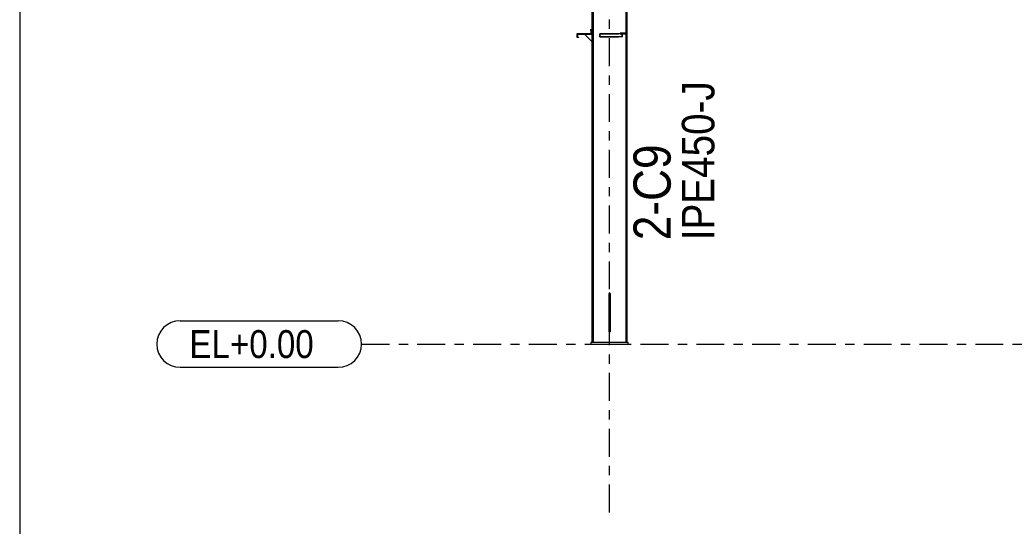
# Model space of a CAD drawing. Header units: millimetres. Extents: x -94 to 729, y -75 to 499.
# Drawn here: x -91.2 to 15.7, y 163.2 to 217.7 of the extents above; entities that cross this region are included whole.
import ezdxf

# ---------------------------------------------------------------- set-up
doc = ezdxf.new("R2010")
doc.units = ezdxf.units.MM
for name, pattern in [('XKITLINE00', [0]), ('XKITLINE02', [4, 2, -2]), ('XKITLINE03', [6, 3, -1, 1, -1])]:
    doc.linetypes.add(name, pattern=pattern)
for name, color, linetype, lineweight in [('DrawingSheet', 5, 'Continuous', 0), ('Part', 2, 'Continuous', 0), ('PartMark', 7, 'Continuous', 0), ('S-grid', 1, 'Continuous', 0)]:
    doc.layers.add(name, color=color, linetype=linetype, lineweight=lineweight)
doc.styles.add('ARIAL', font='ARIAL.TTF')

# ---------------------------------------------------------------- blocks, each defined once
blk = doc.blocks.new('*A197')
at = {"layer": 'Part'}
blk.add_hatch(color=3, dxfattribs=at).paths.add_polyline_path([(-29.91, 216.58), (-29.91, 216.59), (-29.79, 216.59), (-29.79, 216.18), (-31.29, 216.18), (-31.29, 215.79), (-31.18, 215.79), (-31.18, 215.77), (-31.31, 215.77), (-31.31, 216.19), (-29.8, 216.19), (-29.8, 216.58)], flags=17)
blk = doc.blocks.new('*A199')
at = {"layer": 'Part'}
blk.add_hatch(color=3, dxfattribs=at).paths.add_polyline_path([(-27.83, 188.32), (-27.77, 188.29), (-27.75, 188.2), (-27.77, 188.11), (-27.83, 188.07), (-27.89, 188.11), (-27.91, 188.2), (-27.89, 188.29)], flags=17)
blk = doc.blocks.new('*A200')
at = {"layer": 'Part'}
blk.add_hatch(color=3, dxfattribs=at).paths.add_polyline_path([(-29.91, 216.58), (-29.91, 216.59), (-29.79, 216.59), (-29.79, 216.18), (-31.29, 216.18), (-31.29, 215.79), (-31.18, 215.79), (-31.18, 215.77), (-31.31, 215.77), (-31.31, 216.19), (-29.8, 216.19), (-29.8, 216.58)], flags=17)
blk = doc.blocks.new('*A202')
at = {"layer": 'Part'}
blk.add_hatch(color=3, dxfattribs=at).paths.add_polyline_path([(-28.86, 215.84), (-28.86, 216.18), (-28.42, 216.18), (-28.42, 216.16), (-28.84, 216.16), (-28.84, 215.84)], flags=17)
blk = doc.blocks.new('*A546')
at = {"layer": 'DrawingSheet', "color": 5, "linetype": 'XKITLINE00', "lineweight": 0}
blk.add_line((-91.23, 499.3), (-91.23, -74.7), dxfattribs=at)
blk = doc.blocks.new('*A1139')
at = {"layer": 'S-grid', "color": 1, "linetype": 'XKITLINE03', "lineweight": 0}
blk.add_line((-54.5, 182.8), (599.84, 182.8), dxfattribs=at)
at = {"layer": 'S-grid', "color": 3, "style": 'ARIAL', "width": 0.85}
blk.add_text('EL+0.00', height=3, dxfattribs=at).set_placement((-73.01, 181.3))
blk = doc.blocks.new('*A1225')
at = {"layer": 'S-grid', "color": 1, "linetype": 'XKITLINE03', "lineweight": 0}
blk.add_line((-27.83, 164.69), (-27.83, 258.21), dxfattribs=at)
blk = doc.blocks.new('*A1228')
at = {"layer": 'Part', "color": 2, "linetype": 'XKITLINE00', "lineweight": 0}
for p, q in [((-29.71, 182.97), (-29.71, 257.6)), ((-29.59, 257.51), (-29.59, 254.48)), ((-26.07, 254.73), (-26.07, 254.48)), ((-25.96, 254.64), (-25.96, 248.68)), ((-29.59, 254.39), (-29.59, 182.97)), ((-26.07, 254.39), (-26.07, 248.68)), ((-26.07, 248.34), (-26.07, 182.97)), ((-25.96, 248.34), (-25.96, 182.97))]:
    blk.add_line(p, q, dxfattribs=at)
at = {"layer": 'Part', "color": 7, "linetype": 'XKITLINE02', "lineweight": 0}
for p, q in [((-29.71, 257.6), (-25.96, 254.64)), ((-29.59, 254.48), (-29.59, 254.39)), ((-26.07, 254.48), (-26.07, 254.39)), ((-26.07, 248.68), (-26.07, 248.34)), ((-25.96, 248.68), (-25.96, 248.34)), ((-25.96, 182.97), (-29.71, 182.97))]:
    blk.add_line(p, q, dxfattribs=at)
blk = doc.blocks.new('*A1275')
at = {"layer": 'S-grid', "color": 1, "linetype": 'XKITLINE00', "lineweight": 0}
for p, q in [((-74.01, 185.3), (-57, 185.3)), ((-74.01, 180.3), (-57, 180.3))]:
    blk.add_line(p, q, dxfattribs=at)
for centre, start, end in [((-74.01, 182.8), 90, 270), ((-57, 182.8), 270, 90)]:
    blk.add_arc(centre, 2.5, start, end, dxfattribs=at)
blk = doc.blocks.new('*A1276')
at = {"layer": 'Part', "color": 2, "linetype": 'XKITLINE00', "lineweight": 0}
for p, q in [((-31.31, 215.77), (-31.31, 216.19)), ((-31.31, 216.19), (-29.8, 216.19)), ((-29.79, 216.18), (-31.29, 216.18)), ((-31.29, 216.18), (-31.29, 215.79)), ((-29.91, 216.59), (-29.79, 216.59)), ((-29.91, 216.58), (-29.91, 216.59)), ((-29.8, 216.58), (-29.91, 216.58)), ((-29.8, 216.19), (-29.8, 216.58)), ((-29.79, 216.59), (-29.79, 216.18)), ((-31.18, 215.77), (-31.31, 215.77)), ((-31.29, 215.79), (-31.18, 215.79)), ((-31.18, 215.79), (-31.18, 215.77))]:
    blk.add_line(p, q, dxfattribs=at)
blk = doc.blocks.new('*A1278')
at = {"layer": 'Part', "color": 2, "linetype": 'XKITLINE00', "lineweight": 0}
for p, q in [((-27.89, 188.29), (-27.91, 188.2)), ((-27.91, 188.2), (-27.91, 184.94)), ((-27.91, 188.2), (-27.89, 188.11)), ((-27.83, 188.32), (-27.89, 188.29)), ((-27.77, 188.29), (-27.83, 188.32)), ((-27.75, 188.2), (-27.77, 188.29)), ((-27.77, 188.11), (-27.75, 188.2)), ((-27.75, 188.2), (-27.75, 184.94)), ((-27.89, 188.11), (-27.83, 188.07)), ((-27.83, 188.07), (-27.77, 188.11))]:
    blk.add_line(p, q, dxfattribs=at)
at = {"layer": 'Part', "color": 7, "linetype": 'XKITLINE02', "lineweight": 0}
for p, q in [((-27.91, 184.94), (-27.91, 184.14)), ((-27.91, 184.14), (-27.89, 184.18)), ((-27.89, 184.11), (-27.91, 184.14)), ((-27.89, 184.18), (-27.83, 184.2)), ((-27.83, 184.09), (-27.89, 184.11)), ((-27.83, 184.2), (-27.77, 184.18)), ((-27.77, 184.11), (-27.83, 184.09)), ((-27.77, 184.18), (-27.75, 184.14)), ((-27.75, 184.14), (-27.77, 184.11)), ((-27.75, 184.94), (-27.75, 184.14))]:
    blk.add_line(p, q, dxfattribs=at)
blk = doc.blocks.new('*A1279')
at = {"layer": 'Part', "color": 2, "linetype": 'XKITLINE00', "lineweight": 0}
for p, q in [((-31.31, 215.77), (-31.31, 216.19)), ((-31.31, 216.19), (-29.8, 216.19)), ((-29.79, 216.18), (-31.29, 216.18)), ((-31.29, 216.18), (-31.29, 215.79)), ((-29.91, 216.59), (-29.79, 216.59)), ((-29.91, 216.58), (-29.91, 216.59)), ((-29.8, 216.58), (-29.91, 216.58)), ((-29.8, 216.19), (-29.8, 216.58)), ((-29.79, 216.59), (-29.79, 216.18)), ((-31.18, 215.77), (-31.31, 215.77)), ((-31.29, 215.79), (-31.18, 215.79)), ((-31.18, 215.79), (-31.18, 215.77))]:
    blk.add_line(p, q, dxfattribs=at)
blk = doc.blocks.new('*A1281')
at = {"layer": 'Part', "color": 2, "linetype": 'XKITLINE00', "lineweight": 0}
for p, q in [((-28.86, 215.84), (-28.86, 216.18)), ((-26.45, 216.18), (-28.86, 216.18)), ((-26.21, 216.16), (-28.84, 216.16)), ((-28.84, 215.84), (-28.84, 216.16)), ((-28.42, 216.18), (-28.42, 216.16)), ((-26.45, 215.84), (-26.45, 216.16)), ((-26.21, 216.18), (-26.21, 216.16)), ((-26.45, 215.84), (-28.86, 215.84))]:
    blk.add_line(p, q, dxfattribs=at)
at = {"layer": 'Part', "color": 7, "linetype": 'XKITLINE02', "lineweight": 0}
for p, q in [((-26.46, 215.84), (-26.46, 216.18)), ((-26.45, 216.18), (-26.21, 216.18)), ((-26.21, 216.18), (-26.45, 216.18))]:
    blk.add_line(p, q, dxfattribs=at)
blk = doc.blocks.new('*A1282')
at = {"layer": 'Part', "color": 2, "linetype": 'XKITLINE00', "lineweight": 0}
for p, q in [((-31.21, 216.18), (-31.21, 216.13)), ((-31.21, 216.13), (-29.71, 216.13)), ((-29.71, 216.18), (-29.79, 216.18))]:
    blk.add_line(p, q, dxfattribs=at)
at = {"layer": 'Part', "color": 7, "linetype": 'XKITLINE02', "lineweight": 0}
for p, q in [((-29.79, 216.18), (-31.21, 216.18)), ((-29.71, 216.13), (-29.71, 216.18))]:
    blk.add_line(p, q, dxfattribs=at)
blk = doc.blocks.new('*A1283')
at = {"layer": 'Part', "color": 2, "linetype": 'XKITLINE00', "lineweight": 0}
blk.add_line((-29.71, 215.3), (-30.54, 216.13), dxfattribs=at)
at = {"layer": 'Part', "color": 7, "linetype": 'XKITLINE02', "lineweight": 0}
for p, q in [((-30.54, 216.13), (-29.71, 216.13)), ((-29.71, 216.13), (-29.71, 215.3))]:
    blk.add_line(p, q, dxfattribs=at)
blk = doc.blocks.new('*A1284')
at = {"layer": 'Part', "color": 7, "linetype": 'XKITLINE02', "lineweight": 0}
for p, q in [((-26.21, 216.18), (-28.86, 216.18)), ((-28.84, 216.16), (-26.21, 216.16)), ((-26.46, 215.84), (-26.46, 216.18)), ((-26.45, 215.84), (-26.45, 216.16)), ((-26.21, 216.16), (-26.21, 216.18)), ((-28.86, 215.84), (-26.45, 215.84))]:
    blk.add_line(p, q, dxfattribs=at)
blk = doc.blocks.new('*A1289')
at = {"layer": 'Part', "color": 2, "linetype": 'XKITLINE00', "lineweight": 0}
for p, q in [((-29.83, 182.97), (-29.83, 182.8)), ((-25.83, 182.97), (-29.83, 182.97)), ((-29.83, 182.8), (-25.83, 182.8)), ((-25.83, 182.8), (-25.83, 182.97))]:
    blk.add_line(p, q, dxfattribs=at)
blk = doc.blocks.new('*A1290')
at = {"layer": 'Part', "color": 7, "linetype": 'XKITLINE02', "lineweight": 0}
for p, q in [((-26.07, 216.22), (-26.7, 216.22)), ((-26.7, 216.22), (-26.7, 216.18)), ((-26.7, 216.18), (-26.07, 216.18)), ((-26.2, 216.18), (-26.2, 216.22)), ((-26.07, 216.18), (-26.07, 216.22))]:
    blk.add_line(p, q, dxfattribs=at)
blk = doc.blocks.new('*A1291')
at = {"layer": 'Part', "color": 2, "linetype": 'XKITLINE00', "lineweight": 0}
for p, q in [((-26.7, 216.22), (-26.7, 216.18)), ((-26.07, 216.22), (-26.7, 216.22)), ((-26.07, 216.18), (-26.45, 216.18))]:
    blk.add_line(p, q, dxfattribs=at)
at = {"layer": 'Part', "color": 7, "linetype": 'XKITLINE02', "lineweight": 0}
for p, q in [((-26.45, 216.18), (-26.7, 216.18)), ((-26.2, 216.18), (-26.2, 216.22)), ((-26.07, 216.22), (-26.07, 216.18))]:
    blk.add_line(p, q, dxfattribs=at)
blk = doc.blocks.new('*A2376')
at = {"layer": 'PartMark', "color": 7, "style": 'ARIAL', "width": 0.85}
blk.add_text('IPE450-J', height=3.5, rotation=90.0002, dxfattribs=at).set_placement((-16.56, 193.97))
at = {"layer": 'PartMark', "color": 3, "style": 'ARIAL', "width": 0.85}
blk.add_text('2-C9', height=4, rotation=90.0002, dxfattribs=at).set_placement((-21.26, 193.97))

msp = doc.modelspace()

# ---------------------------------------------------------------- block references
at = {"lineweight": 0}
for name in ['*A546', '*A1225', '*A1228', '*A197', '*A200', '*A1276', '*A1279', '*A1282', '*A1283', '*A202', '*A1281', '*A1284', '*A1290', '*A1291', '*A2376', '*A199', '*A1278', '*A1275', '*A1139', '*A1289']:
    msp.add_blockref(name, (0, 0), dxfattribs=at)

doc.saveas('drawing.dxf')
